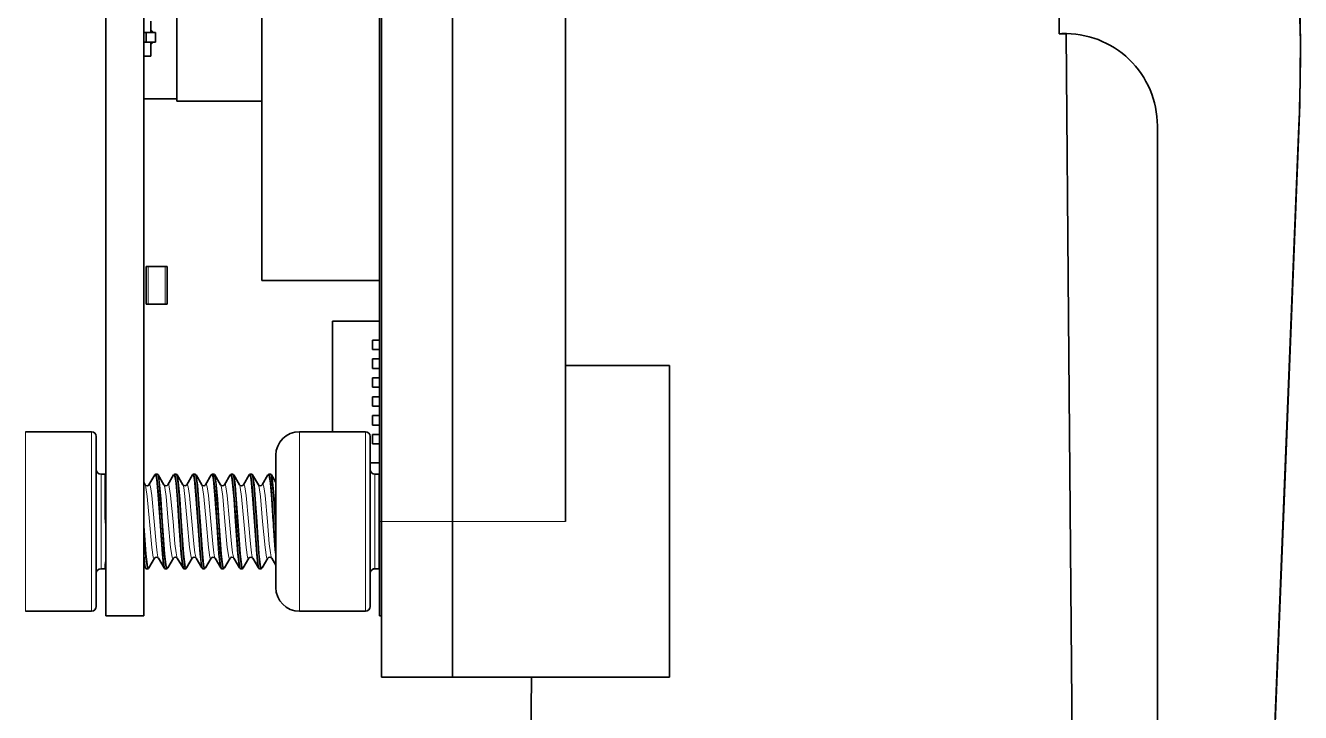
# Model space of a CAD drawing. Extents: x 377 to 822, y 181 to 641.
# Drawn here: x 581.24 to 608.26, y 598.61 to 613.15 of the extents above; entities that cross this region are included whole.
import ezdxf

# ---------------------------------------------------------------- set-up
doc = ezdxf.new("R2010")
doc.units = 0

msp = doc.modelspace()

# ---------------------------------------------------------------- linework, layer by layer
at = {"color": 7, "lineweight": 35}
for p, q in [((582.937, 600.651), (582.937, 633.651)), ((583.742, 600.651), (583.742, 633.651)), ((588.742, 602.651), (588.742, 631.651)), ((588.783, 602.651), (588.783, 631.651)), ((590.283, 631.651), (590.283, 602.651)), ((590.283, 602.651), (590.283, 631.651)), ((592.683, 631.651), (592.683, 602.651)), ((605.224, 586.14), (605.224, 611.027)), ((608.224, 611.027), (607.053, 581.901)), ((603.343, 606.977), (603.563, 580.401))]:
    msp.add_line(p, q, dxfattribs=at)
at = {"color": 7, "lineweight": 35, "ltscale": 0.4}
msp.add_line((586.242, 607.751), (586.242, 623.751), dxfattribs=at)
at = {"color": 7, "lineweight": 35, "ltscale": 0.28}
msp.add_line((584.442, 622.751), (584.442, 611.551), dxfattribs=at)
at = {"color": 7, "lineweight": 35, "ltscale": 0.030603}
msp.add_line((603.146, 612.977), (603.14, 614.201), dxfattribs=at)
at = {"color": 7, "lineweight": 35, "ltscale": 0.00475}
msp.add_line((583.892, 613.246), (583.892, 613.056), dxfattribs=at)
msp.add_line((583.892, 613.246), (583.892, 613.056), dxfattribs=at)
at = {"color": 7, "lineweight": 35, "ltscale": 0.00125}
for p, q in [((583.792, 613.001), (583.742, 613.001)), ((583.742, 613.001), (583.792, 613.001)), ((583.792, 612.801), (583.742, 612.801)), ((583.742, 612.801), (583.792, 612.801)), ((583.742, 612.801), (583.792, 612.801))]:
    msp.add_line(p, q, dxfattribs=at)
at = {"color": 7, "lineweight": 35, "ltscale": 0.005}
for p, q in [((583.742, 613.001), (583.742, 612.801)), ((583.742, 613.001), (583.742, 612.801)), ((583.792, 613.001), (583.992, 613.001)), ((583.792, 613.001), (583.792, 612.801)), ((583.792, 613.001), (583.992, 613.001)), ((583.792, 613.001), (583.792, 612.801)), ((583.992, 612.801), (583.992, 613.001)), ((583.992, 613.001), (583.992, 612.801)), ((583.992, 613.001), (583.992, 612.801)), ((583.792, 612.801), (583.992, 612.801)), ((583.792, 612.801), (583.992, 612.801)), ((588.592, 606.091), (588.592, 605.891)), ((588.592, 606.091), (588.592, 605.891)), ((588.592, 605.691), (588.592, 605.491)), ((588.592, 605.691), (588.592, 605.491)), ((588.592, 605.291), (588.592, 605.091)), ((588.592, 605.291), (588.592, 605.091)), ((588.592, 604.891), (588.592, 604.691)), ((588.592, 604.891), (588.592, 604.691)), ((588.542, 603.891), (588.742, 603.891))]:
    msp.add_line(p, q, dxfattribs=at)
at = {"color": 7, "lineweight": 35, "ltscale": 0.001375}
for p, q in [((583.892, 613.056), (583.892, 613.001)), ((583.892, 613.056), (583.892, 613.001)), ((583.892, 612.801), (583.892, 612.746)), ((583.892, 612.801), (583.892, 612.746))]:
    msp.add_line(p, q, dxfattribs=at)
at = {"color": 7, "lineweight": 35, "ltscale": 0.001236}
msp.add_line((583.927, 613.021), (583.892, 613.056), dxfattribs=at)
msp.add_line((583.927, 613.021), (583.892, 613.056), dxfattribs=at)
msp.add_line((583.927, 613.021), (583.892, 613.056), dxfattribs=at)
at = {"color": 7, "lineweight": 35, "ltscale": 0.000489848}
msp.add_line((583.913, 613.035), (583.927, 613.021), dxfattribs=at)
at = {"color": 7, "lineweight": 35, "ltscale": 0.000500488}
msp.add_line((583.927, 613.001), (583.927, 613.021), dxfattribs=at)
msp.add_line((583.927, 613.001), (583.927, 613.021), dxfattribs=at)
at = {"color": 7, "lineweight": 35, "ltscale": 0.001277}
msp.add_line((603.197, 612.979), (603.146, 612.977), dxfattribs=at)
at = {"color": 7, "lineweight": 35, "ltscale": 0.003644}
msp.add_line((603.146, 612.977), (603.292, 612.977), dxfattribs=at)
at = {"color": 7, "lineweight": 35, "ltscale": 0.150005}
msp.add_line((603.292, 612.977), (603.343, 606.977), dxfattribs=at)
at = {"color": 7, "lineweight": 35, "ltscale": 0.003038}
msp.add_line((583.742, 612.801), (583.863, 612.801), dxfattribs=at)
msp.add_line((583.742, 612.801), (583.863, 612.801), dxfattribs=at)
at = {"color": 7, "lineweight": 35, "ltscale": 0.002504}
msp.add_line((583.792, 612.801), (583.892, 612.801), dxfattribs=at)
at = {"color": 7, "lineweight": 35, "ltscale": 0.000712585}
for p, q in [((583.863, 612.801), (583.892, 612.801)), ((583.892, 612.801), (583.863, 612.801))]:
    msp.add_line(p, q, dxfattribs=at)
at = {"color": 7, "lineweight": 35, "ltscale": 0.000874394}
msp.add_line((583.892, 612.801), (583.927, 612.8), dxfattribs=at)
at = {"color": 7, "lineweight": 35, "ltscale": 0.00127}
msp.add_line((583.892, 612.746), (583.927, 612.783), dxfattribs=at)
at = {"color": 7, "lineweight": 35, "ltscale": 0.001238}
msp.add_line((583.892, 612.746), (583.927, 612.781), dxfattribs=at)
msp.add_line((583.892, 612.746), (583.927, 612.781), dxfattribs=at)
at = {"color": 7, "lineweight": 35, "ltscale": 0.006125}
msp.add_line((583.892, 612.746), (583.892, 612.501), dxfattribs=at)
msp.add_line((583.892, 612.746), (583.892, 612.501), dxfattribs=at)
at = {"color": 7, "lineweight": 35, "ltscale": 0.001625}
msp.add_line((583.927, 612.801), (583.992, 612.801), dxfattribs=at)
at = {"color": 7, "lineweight": 35, "ltscale": 0.000498962}
msp.add_line((583.927, 612.781), (583.927, 612.801), dxfattribs=at)
msp.add_line((583.927, 612.781), (583.927, 612.801), dxfattribs=at)
at = {"color": 7, "lineweight": 35, "ltscale": 0.003751}
for p, q in [((583.892, 612.501), (583.742, 612.501)), ((583.892, 612.501), (583.742, 612.501)), ((588.742, 606.491), (588.592, 606.491)), ((588.592, 606.491), (588.742, 606.491)), ((588.742, 606.291), (588.592, 606.291)), ((588.592, 606.291), (588.742, 606.291)), ((588.742, 606.091), (588.592, 606.091)), ((588.592, 606.091), (588.742, 606.091)), ((588.742, 605.891), (588.592, 605.891)), ((588.592, 605.891), (588.742, 605.891)), ((588.742, 605.691), (588.592, 605.691)), ((588.592, 605.691), (588.742, 605.691)), ((588.742, 605.491), (588.592, 605.491)), ((588.592, 605.491), (588.742, 605.491)), ((588.742, 605.291), (588.592, 605.291)), ((588.592, 605.291), (588.742, 605.291)), ((588.742, 605.091), (588.592, 605.091)), ((588.592, 605.091), (588.742, 605.091)), ((588.742, 604.891), (588.592, 604.891)), ((588.592, 604.891), (588.742, 604.891)), ((588.742, 604.691), (588.592, 604.691)), ((588.592, 604.691), (588.742, 604.691)), ((588.742, 604.491), (588.592, 604.491)), ((588.592, 604.491), (588.742, 604.491)), ((588.742, 604.291), (588.592, 604.291)), ((588.592, 604.291), (588.742, 604.291)), ((588.742, 603.891), (588.592, 603.891))]:
    msp.add_line(p, q, dxfattribs=at)
at = {"color": 7, "lineweight": 35, "ltscale": 0.022499}
msp.add_line((583.742, 611.601), (583.742, 612.501), dxfattribs=at)
msp.add_line((583.742, 611.601), (583.742, 612.501), dxfattribs=at)
at = {"color": 7, "lineweight": 35, "ltscale": 0.0175}
msp.add_line((583.742, 611.601), (584.442, 611.601), dxfattribs=at)
msp.add_line((583.742, 611.601), (584.442, 611.601), dxfattribs=at)
msp.add_line((583.742, 611.601), (584.442, 611.601), dxfattribs=at)
at = {"color": 7, "lineweight": 35, "ltscale": 0.00625}
for p, q in [((583.742, 611.601), (583.992, 611.601)), ((583.992, 611.601), (583.742, 611.601))]:
    msp.add_line(p, q, dxfattribs=at)
at = {"color": 7, "lineweight": 35, "ltscale": 0.045}
msp.add_line((584.442, 611.551), (586.242, 611.551), dxfattribs=at)
at = {"color": 7, "lineweight": 35, "ltscale": 0.001125}
for p, q in [((583.792, 608.051), (583.837, 608.051)), ((584.242, 608.051), (584.197, 608.051)), ((583.792, 607.251), (583.837, 607.251)), ((584.242, 607.251), (584.197, 607.251)), ((584.197, 607.251), (584.242, 607.251))]:
    msp.add_line(p, q, dxfattribs=at)
at = {"color": 7, "lineweight": 35, "ltscale": 0.02}
for p, q in [((583.792, 607.251), (583.792, 608.051)), ((584.242, 607.251), (584.242, 608.051))]:
    msp.add_line(p, q, dxfattribs=at)
at = {"color": 7, "lineweight": 35, "ltscale": 0.009001}
for p, q in [((583.837, 608.051), (584.197, 608.051)), ((583.837, 607.251), (584.197, 607.251))]:
    msp.add_line(p, q, dxfattribs=at)
at = {"color": 7, "lineweight": 13, "ltscale": 0.02}
for p, q in [((583.837, 607.251), (583.837, 608.051)), ((584.197, 607.251), (584.197, 608.051))]:
    msp.add_line(p, q, dxfattribs=at)
at = {"color": 7, "lineweight": 35, "ltscale": 0.0625}
msp.add_line((586.242, 607.751), (588.742, 607.751), dxfattribs=at)
at = {"color": 7, "lineweight": 35, "ltscale": 0.058499}
msp.add_line((587.742, 604.551), (587.742, 606.891), dxfattribs=at)
at = {"color": 7, "lineweight": 35, "ltscale": 0.025}
msp.add_line((587.742, 606.891), (588.742, 606.891), dxfattribs=at)
at = {"color": 7, "lineweight": 35, "ltscale": 0.004999}
for p, q in [((588.592, 606.491), (588.592, 606.291)), ((588.592, 606.491), (588.592, 606.291)), ((588.592, 604.491), (588.592, 604.291)), ((588.592, 604.491), (588.592, 604.291))]:
    msp.add_line(p, q, dxfattribs=at)
at = {"color": 7, "lineweight": 35, "ltscale": 0.055}
for p, q in [((592.683, 605.951), (594.883, 605.951)), ((592.683, 599.351), (594.883, 599.351))]:
    msp.add_line(p, q, dxfattribs=at)
at = {"color": 7, "lineweight": 35, "ltscale": 0.0825}
for p, q in [((594.883, 602.651), (594.883, 605.951)), ((588.783, 602.651), (588.783, 599.351)), ((590.283, 602.651), (590.283, 599.351)), ((590.283, 602.651), (590.283, 599.351)), ((594.883, 599.351), (594.883, 602.651))]:
    msp.add_line(p, q, dxfattribs=at)
at = {"color": 7, "lineweight": 13, "ltscale": 0.024727}
for p, q in [((581.237, 604.551), (581.237, 603.562)), ((582.637, 604.551), (582.637, 603.562)), ((587.042, 604.551), (587.042, 603.562)), ((588.442, 604.551), (588.442, 603.562))]:
    msp.add_line(p, q, dxfattribs=at)
at = {"color": 7, "lineweight": 35, "ltscale": 0.035001}
for p, q in [((582.637, 604.551), (581.237, 604.551)), ((588.442, 604.551), (587.042, 604.551)), ((582.637, 600.751), (581.237, 600.751)), ((588.442, 600.751), (587.042, 600.751))]:
    msp.add_line(p, q, dxfattribs=at)
at = {"color": 7, "lineweight": 35, "ltscale": 0.023425}
for p, q in [((582.737, 604.451), (582.737, 603.514)), ((588.542, 604.451), (588.542, 603.514))]:
    msp.add_line(p, q, dxfattribs=at)
at = {"color": 7, "lineweight": 35, "ltscale": 0.077499}
msp.add_line((594.883, 601.101), (594.883, 604.201), dxfattribs=at)
at = {"color": 7, "lineweight": 35, "ltscale": 0.018219}
msp.add_line((586.542, 604.051), (586.542, 603.322), dxfattribs=at)
at = {"color": 7, "lineweight": 13, "ltscale": 0.013014}
for p, q in [((582.837, 603.651), (582.837, 603.13)), ((582.917, 603.651), (582.917, 603.13)), ((588.642, 603.651), (588.642, 603.13)), ((588.722, 603.651), (588.722, 603.13))]:
    msp.add_line(p, q, dxfattribs=at)
at = {"color": 7, "lineweight": 35, "ltscale": 0.002}
for p, q in [((582.917, 603.651), (582.837, 603.651)), ((582.917, 601.651), (582.837, 601.651))]:
    msp.add_line(p, q, dxfattribs=at)
at = {"color": 7, "lineweight": 35, "ltscale": 0.006019}
for p, q in [((583.975, 603.635), (583.854, 603.427)), ((584.451, 603.635), (584.572, 603.427)), ((585.651, 603.635), (585.772, 603.427)), ((585.975, 603.635), (585.854, 603.427))]:
    msp.add_line(p, q, dxfattribs=at)
at = {"color": 7, "lineweight": 35, "ltscale": 0.000671387}
for p, q in [((584.026, 603.651), (583.999, 603.651)), ((584.826, 603.651), (584.799, 603.651)), ((585.626, 603.651), (585.599, 603.651)), ((586.026, 603.651), (585.999, 603.651)), ((583.826, 601.651), (583.799, 601.651)), ((584.626, 601.651), (584.599, 601.651)), ((585.026, 601.651), (584.999, 601.651)), ((585.826, 601.651), (585.799, 601.651)), ((588.626, 601.651), (588.599, 601.651))]:
    msp.add_line(p, q, dxfattribs=at)
at = {"color": 7, "lineweight": 35, "ltscale": 0.006018}
for p, q in [((584.051, 603.635), (584.172, 603.427)), ((584.375, 603.635), (584.254, 603.427)), ((584.775, 603.635), (584.654, 603.427)), ((584.851, 603.635), (584.972, 603.427)), ((585.175, 603.635), (585.054, 603.427)), ((585.251, 603.635), (585.372, 603.427)), ((585.575, 603.635), (585.454, 603.427)), ((586.051, 603.635), (586.172, 603.427)), ((586.375, 603.635), (586.254, 603.427))]:
    msp.add_line(p, q, dxfattribs=at)
at = {"color": 7, "lineweight": 35, "ltscale": 0.000669861}
for p, q in [((584.426, 603.651), (584.399, 603.651)), ((585.226, 603.651), (585.199, 603.651)), ((586.426, 603.651), (586.399, 603.651)), ((584.226, 601.651), (584.199, 601.651)), ((585.426, 601.651), (585.399, 601.651)), ((586.226, 601.651), (586.199, 601.651))]:
    msp.add_line(p, q, dxfattribs=at)
at = {"color": 7, "lineweight": 35, "ltscale": 0.004546}
msp.add_line((586.451, 603.635), (586.542, 603.477), dxfattribs=at)
at = {"color": 7, "lineweight": 35, "ltscale": 0.001999}
for p, q in [((588.722, 603.651), (588.642, 603.651)), ((588.722, 601.651), (588.642, 601.651))]:
    msp.add_line(p, q, dxfattribs=at)
at = {"color": 7, "lineweight": 13, "ltscale": 0.070273}
for p, q in [((581.237, 603.562), (581.237, 600.751)), ((582.637, 603.562), (582.637, 600.751)), ((587.042, 603.562), (587.042, 600.751)), ((588.442, 603.562), (588.442, 600.751))]:
    msp.add_line(p, q, dxfattribs=at)
at = {"color": 7, "lineweight": 35, "ltscale": 0.066574}
for p, q in [((582.737, 603.514), (582.737, 600.851)), ((588.542, 603.514), (588.542, 600.851))]:
    msp.add_line(p, q, dxfattribs=at)
at = {"color": 7, "lineweight": 35, "ltscale": 0.001473}
msp.add_line((583.742, 603.477), (583.772, 603.427), dxfattribs=at)
at = {"color": 7, "lineweight": 13, "ltscale": 0.036986}
for p, q in [((582.837, 603.13), (582.837, 601.651)), ((588.642, 603.13), (588.642, 601.651)), ((588.722, 603.13), (588.722, 601.651))]:
    msp.add_line(p, q, dxfattribs=at)
at = {"color": 7, "lineweight": 13, "ltscale": 0.00659}
msp.add_line((582.917, 603.13), (582.917, 602.867), dxfattribs=at)
at = {"color": 7, "lineweight": 13, "ltscale": 0.011867}
for p, q in [((584.082, 602.651), (584.05, 603.124)), ((584.482, 602.651), (584.45, 603.124)), ((584.882, 602.651), (584.85, 603.124)), ((585.282, 602.651), (585.25, 603.124)), ((585.682, 602.651), (585.65, 603.124)), ((586.082, 602.651), (586.05, 603.124)), ((586.482, 602.651), (586.45, 603.124))]:
    msp.add_line(p, q, dxfattribs=at)
at = {"color": 7, "lineweight": 13, "ltscale": 0.011985}
for p, q in [((584.099, 602.652), (584.067, 603.13)), ((584.499, 602.652), (584.467, 603.13)), ((584.899, 602.652), (584.867, 603.13)), ((585.299, 602.652), (585.267, 603.13)), ((585.699, 602.652), (585.667, 603.13)), ((586.099, 602.652), (586.067, 603.13)), ((586.499, 602.652), (586.467, 603.13))]:
    msp.add_line(p, q, dxfattribs=at)
at = {"color": 7, "lineweight": 13, "ltscale": 0.012041}
for p, q in [((584.094, 603.13), (584.126, 602.65)), ((584.494, 603.13), (584.526, 602.65)), ((584.894, 603.13), (584.926, 602.65)), ((585.294, 603.13), (585.326, 602.65)), ((585.694, 603.13), (585.726, 602.65)), ((586.094, 603.13), (586.126, 602.65)), ((586.494, 603.13), (586.526, 602.65))]:
    msp.add_line(p, q, dxfattribs=at)
at = {"color": 7, "lineweight": 13, "ltscale": 0.011916}
for p, q in [((584.112, 603.126), (584.143, 602.651)), ((584.512, 603.126), (584.543, 602.651)), ((584.912, 603.126), (584.943, 602.651)), ((585.312, 603.126), (585.343, 602.651)), ((585.712, 603.126), (585.743, 602.651)), ((586.112, 603.126), (586.143, 602.651))]:
    msp.add_line(p, q, dxfattribs=at)
at = {"color": 7, "lineweight": 13, "ltscale": 0.011309}
msp.add_line((586.512, 603.126), (586.542, 602.675), dxfattribs=at)
at = {"color": 7, "lineweight": 35, "ltscale": 0.051781}
msp.add_line((586.542, 603.322), (586.542, 601.251), dxfattribs=at)
at = {"color": 7, "lineweight": 13, "ltscale": 0.00203}
msp.add_line((582.926, 602.65), (582.921, 602.731), dxfattribs=at)
at = {"color": 7, "lineweight": 13, "ltscale": 0.000431891}
msp.add_line((582.938, 602.731), (582.921, 602.731), dxfattribs=at)
at = {"color": 7, "lineweight": 13, "ltscale": 0.00034713}
msp.add_line((582.94, 602.651), (582.926, 602.65), dxfattribs=at)
at = {"color": 7, "lineweight": 13, "ltscale": 0.004219}
msp.add_line((582.937, 602.481), (582.926, 602.65), dxfattribs=at)
at = {"color": 7, "lineweight": 13, "ltscale": 0.000602405}
msp.add_line((583.742, 602.675), (583.743, 602.651), dxfattribs=at)
at = {"color": 7, "lineweight": 13, "ltscale": 0.006177}
msp.add_line((586.526, 602.65), (586.542, 602.403), dxfattribs=at)
at = {"color": 7, "lineweight": 35, "ltscale": 0.05}
msp.add_line((588.742, 602.651), (588.742, 600.651), dxfattribs=at)
at = {"color": 7, "lineweight": 13, "ltscale": 0.001021}
msp.add_line((588.742, 602.651), (588.783, 602.651), dxfattribs=at)
at = {"color": 7, "lineweight": 13, "ltscale": 0.0375}
msp.add_line((590.283, 602.651), (588.783, 602.651), dxfattribs=at)
at = {"color": 7, "lineweight": 13, "ltscale": 0.060001}
msp.add_line((590.283, 602.651), (592.683, 602.651), dxfattribs=at)
at = {"color": 7, "lineweight": 13, "ltscale": 0.003232}
msp.add_line((582.921, 601.735), (582.937, 601.864), dxfattribs=at)
at = {"color": 7, "lineweight": 35, "ltscale": 0.006016}
for p, q in [((583.851, 601.667), (583.972, 601.875)), ((584.175, 601.667), (584.054, 601.875)), ((584.251, 601.667), (584.372, 601.875)), ((584.575, 601.667), (584.454, 601.875)), ((585.051, 601.667), (585.172, 601.875)), ((585.375, 601.667), (585.254, 601.875)), ((585.775, 601.667), (585.654, 601.875)), ((585.851, 601.667), (585.972, 601.875)), ((586.175, 601.667), (586.054, 601.875)), ((586.251, 601.667), (586.372, 601.875))]:
    msp.add_line(p, q, dxfattribs=at)
at = {"color": 7, "lineweight": 35, "ltscale": 0.006017}
for p, q in [((584.651, 601.667), (584.772, 601.875)), ((584.975, 601.667), (584.854, 601.875)), ((585.451, 601.667), (585.572, 601.875))]:
    msp.add_line(p, q, dxfattribs=at)
at = {"color": 7, "lineweight": 35, "ltscale": 0.00438}
msp.add_line((586.542, 601.723), (586.454, 601.875), dxfattribs=at)
at = {"color": 7, "lineweight": 13, "ltscale": 0.001167}
msp.add_line((582.917, 601.689), (582.921, 601.735), dxfattribs=at)
at = {"color": 7, "lineweight": 13, "ltscale": 0.000952148}
msp.add_line((582.917, 601.689), (582.917, 601.651), dxfattribs=at)
at = {"color": 7, "lineweight": 35, "ltscale": 0.001635}
msp.add_line((583.775, 601.667), (583.742, 601.723), dxfattribs=at)
at = {"color": 7, "lineweight": 35, "ltscale": 0.020125}
msp.add_line((583.742, 600.651), (582.937, 600.651), dxfattribs=at)
at = {"color": 7, "lineweight": 35, "ltscale": 0.001021}
msp.add_line((588.742, 600.651), (588.783, 600.651), dxfattribs=at)
at = {"color": 7, "lineweight": 35, "ltscale": 0.0375}
msp.add_line((590.283, 599.351), (588.783, 599.351), dxfattribs=at)
at = {"color": 7, "lineweight": 35, "ltscale": 0.060001}
msp.add_line((590.283, 599.351), (592.683, 599.351), dxfattribs=at)
at = {"color": 7, "lineweight": 35, "ltscale": 0.473767}
msp.add_line((591.96, 599.351), (591.803, 580.401), dxfattribs=at)
at = {"color": 7, "lineweight": 35}
msp.add_lwpolyline([(607.419, 620.494), (607.669, 619.145), (607.875, 617.79), (608.007, 616.743), (608.113, 615.694), (608.222, 614.083), (608.257, 612.797), (608.242, 611.486), (608.215, 610.746), (607.93, 603.604), (607.354, 589.34), (607.053, 581.901)], dxfattribs=at)
at = {"color": 7, "lineweight": 13}
for points in [[(583.975, 603.635), (583.979, 603.64), (583.981, 603.641), (583.983, 603.641), (583.985, 603.64), (583.987, 603.638), (583.991, 603.63), (584.004, 603.582), (584.02, 603.472), (584.05, 603.124)], [(583.999, 603.651), (584.001, 603.651), (584.003, 603.649), (584.006, 603.646), (584.011, 603.635), (584.033, 603.515), (584.067, 603.13)], [(584.026, 603.651), (584.027, 603.651), (584.03, 603.649), (584.032, 603.646), (584.038, 603.635), (584.06, 603.515), (584.094, 603.13)], [(584.051, 603.635), (584.055, 603.625), (584.063, 603.594), (584.087, 603.419), (584.112, 603.126)], [(584.375, 603.635), (584.379, 603.64), (584.381, 603.641), (584.383, 603.641), (584.385, 603.64), (584.387, 603.638), (584.391, 603.63), (584.404, 603.582), (584.42, 603.472), (584.45, 603.124)], [(584.399, 603.651), (584.401, 603.651), (584.403, 603.649), (584.406, 603.646), (584.411, 603.635), (584.433, 603.515), (584.467, 603.13)], [(584.426, 603.651), (584.427, 603.651), (584.43, 603.649), (584.432, 603.646), (584.438, 603.635), (584.46, 603.515), (584.494, 603.13)], [(584.451, 603.635), (584.455, 603.625), (584.463, 603.594), (584.487, 603.419), (584.512, 603.126)], [(584.775, 603.635), (584.779, 603.64), (584.781, 603.641), (584.783, 603.641), (584.785, 603.64), (584.787, 603.638), (584.791, 603.63), (584.804, 603.582), (584.82, 603.472), (584.85, 603.124)], [(584.799, 603.651), (584.801, 603.651), (584.803, 603.649), (584.806, 603.646), (584.811, 603.635), (584.833, 603.515), (584.867, 603.13)], [(584.826, 603.651), (584.827, 603.651), (584.83, 603.649), (584.832, 603.646), (584.838, 603.635), (584.86, 603.515), (584.894, 603.13)], [(584.851, 603.635), (584.855, 603.625), (584.863, 603.594), (584.887, 603.419), (584.912, 603.126)], [(585.175, 603.635), (585.179, 603.64), (585.181, 603.641), (585.183, 603.641), (585.185, 603.64), (585.187, 603.638), (585.191, 603.63), (585.204, 603.582), (585.22, 603.472), (585.25, 603.124)], [(585.199, 603.651), (585.201, 603.651), (585.203, 603.649), (585.206, 603.646), (585.211, 603.635), (585.233, 603.515), (585.267, 603.13)], [(585.226, 603.651), (585.227, 603.651), (585.23, 603.649), (585.232, 603.646), (585.237, 603.635), (585.26, 603.515), (585.294, 603.13)], [(585.251, 603.635), (585.255, 603.625), (585.263, 603.594), (585.287, 603.419), (585.312, 603.126)], [(585.575, 603.635), (585.579, 603.64), (585.581, 603.641), (585.583, 603.641), (585.585, 603.64), (585.587, 603.638), (585.591, 603.63), (585.604, 603.582), (585.62, 603.472), (585.65, 603.124)], [(585.599, 603.651), (585.601, 603.651), (585.603, 603.649), (585.606, 603.646), (585.611, 603.635), (585.633, 603.515), (585.667, 603.13)], [(585.626, 603.651), (585.627, 603.651), (585.63, 603.649), (585.632, 603.646), (585.638, 603.635), (585.66, 603.515), (585.694, 603.13)], [(585.651, 603.635), (585.655, 603.625), (585.663, 603.594), (585.687, 603.419), (585.712, 603.126)], [(585.975, 603.635), (585.979, 603.64), (585.981, 603.641), (585.983, 603.641), (585.985, 603.64), (585.987, 603.638), (585.991, 603.63), (586.004, 603.582), (586.02, 603.472), (586.05, 603.124)], [(585.999, 603.651), (586.001, 603.651), (586.003, 603.649), (586.006, 603.646), (586.011, 603.635), (586.033, 603.515), (586.067, 603.13)], [(586.026, 603.651), (586.027, 603.651), (586.03, 603.649), (586.032, 603.646), (586.038, 603.635), (586.06, 603.515), (586.094, 603.13)], [(586.051, 603.635), (586.055, 603.625), (586.063, 603.594), (586.087, 603.419), (586.112, 603.126)], [(586.375, 603.635), (586.379, 603.64), (586.381, 603.641), (586.383, 603.641), (586.385, 603.64), (586.387, 603.638), (586.391, 603.63), (586.404, 603.582), (586.42, 603.472), (586.45, 603.124)], [(586.399, 603.651), (586.401, 603.651), (586.403, 603.649), (586.406, 603.646), (586.411, 603.635), (586.433, 603.515), (586.467, 603.13)], [(586.426, 603.651), (586.427, 603.651), (586.43, 603.649), (586.432, 603.646), (586.438, 603.635), (586.46, 603.515), (586.494, 603.13)], [(586.451, 603.635), (586.455, 603.625), (586.463, 603.594), (586.487, 603.419), (586.512, 603.126)], [(583.863, 602.651), (583.815, 603.18), (583.789, 603.37), (583.777, 603.413), (583.772, 603.427)], [(583.963, 602.651), (583.913, 603.199), (583.885, 603.386), (583.873, 603.424), (583.867, 603.432), (583.864, 603.434), (583.861, 603.434), (583.858, 603.432), (583.854, 603.427)], [(584.263, 602.651), (584.216, 603.18), (584.189, 603.37), (584.177, 603.413), (584.172, 603.427)], [(584.363, 602.651), (584.313, 603.199), (584.285, 603.386), (584.273, 603.424), (584.267, 603.432), (584.264, 603.434), (584.261, 603.434), (584.258, 603.432), (584.254, 603.427)], [(584.663, 602.651), (584.616, 603.18), (584.589, 603.37), (584.577, 603.413), (584.572, 603.427)], [(584.763, 602.651), (584.713, 603.199), (584.685, 603.386), (584.673, 603.424), (584.667, 603.432), (584.664, 603.434), (584.661, 603.434), (584.658, 603.432), (584.654, 603.427)], [(585.063, 602.651), (585.016, 603.18), (584.989, 603.37), (584.977, 603.413), (584.972, 603.427)], [(585.163, 602.651), (585.113, 603.199), (585.085, 603.386), (585.073, 603.424), (585.067, 603.432), (585.064, 603.434), (585.061, 603.434), (585.058, 603.432), (585.054, 603.427)], [(585.463, 602.651), (585.416, 603.18), (585.389, 603.37), (585.377, 603.413), (585.372, 603.427)], [(585.563, 602.651), (585.513, 603.199), (585.485, 603.386), (585.473, 603.424), (585.467, 603.432), (585.464, 603.434), (585.461, 603.434), (585.458, 603.432), (585.454, 603.427)], [(585.863, 602.651), (585.815, 603.18), (585.789, 603.37), (585.777, 603.413), (585.772, 603.427)], [(585.963, 602.651), (585.913, 603.199), (585.885, 603.386), (585.873, 603.424), (585.867, 603.432), (585.864, 603.434), (585.861, 603.434), (585.858, 603.432), (585.854, 603.427)], [(586.263, 602.651), (586.216, 603.18), (586.189, 603.37), (586.177, 603.413), (586.172, 603.427)], [(586.363, 602.651), (586.313, 603.199), (586.285, 603.386), (586.273, 603.424), (586.267, 603.432), (586.264, 603.434), (586.261, 603.434), (586.258, 603.432), (586.254, 603.427)], [(583.743, 602.651), (583.792, 601.963), (583.819, 601.73), (583.832, 601.676), (583.839, 601.664), (583.842, 601.661), (583.845, 601.661), (583.848, 601.664), (583.851, 601.667)], [(583.972, 601.875), (583.968, 601.87), (583.966, 601.868), (583.963, 601.867), (583.961, 601.868), (583.957, 601.871), (583.953, 601.877), (583.945, 601.898), (583.913, 602.096), (583.863, 602.651)], [(584.054, 601.875), (584.044, 601.899), (584.027, 601.989), (584.004, 602.179), (583.963, 602.651)], [(584.082, 602.651), (584.13, 601.968), (584.157, 601.735), (584.169, 601.681), (584.175, 601.667)], [(584.099, 602.652), (584.145, 601.993), (584.17, 601.754), (584.189, 601.663), (584.194, 601.654), (584.196, 601.652), (584.198, 601.651), (584.199, 601.651)], [(584.126, 602.65), (584.172, 601.992), (584.197, 601.753), (584.216, 601.663), (584.221, 601.654), (584.223, 601.652), (584.225, 601.651), (584.226, 601.651)], [(584.143, 602.651), (584.192, 601.963), (584.219, 601.73), (584.232, 601.676), (584.239, 601.664), (584.242, 601.661), (584.245, 601.661), (584.248, 601.664), (584.251, 601.667)], [(584.372, 601.875), (584.368, 601.87), (584.366, 601.868), (584.363, 601.867), (584.361, 601.868), (584.357, 601.871), (584.353, 601.877), (584.345, 601.898), (584.313, 602.096), (584.263, 602.651)], [(584.454, 601.875), (584.444, 601.899), (584.427, 601.989), (584.404, 602.179), (584.363, 602.651)], [(584.482, 602.651), (584.53, 601.968), (584.557, 601.735), (584.569, 601.681), (584.575, 601.667)], [(584.499, 602.652), (584.545, 601.993), (584.57, 601.754), (584.589, 601.663), (584.594, 601.654), (584.596, 601.652), (584.598, 601.651), (584.599, 601.651)], [(584.526, 602.65), (584.572, 601.992), (584.597, 601.753), (584.616, 601.663), (584.621, 601.654), (584.623, 601.652), (584.625, 601.651), (584.626, 601.651)], [(584.543, 602.651), (584.592, 601.963), (584.619, 601.73), (584.632, 601.676), (584.639, 601.664), (584.642, 601.661), (584.645, 601.661), (584.648, 601.664), (584.651, 601.667)], [(584.772, 601.875), (584.768, 601.87), (584.766, 601.868), (584.763, 601.867), (584.761, 601.868), (584.757, 601.871), (584.753, 601.877), (584.745, 601.898), (584.713, 602.096), (584.663, 602.651)], [(584.854, 601.875), (584.844, 601.899), (584.827, 601.989), (584.804, 602.179), (584.763, 602.651)], [(584.882, 602.651), (584.93, 601.968), (584.957, 601.735), (584.969, 601.681), (584.975, 601.667)], [(584.899, 602.652), (584.945, 601.993), (584.97, 601.754), (584.989, 601.663), (584.994, 601.654), (584.996, 601.652), (584.998, 601.651), (584.999, 601.651)], [(584.926, 602.65), (584.972, 601.992), (584.997, 601.753), (585.016, 601.663), (585.021, 601.654), (585.023, 601.652), (585.025, 601.651), (585.026, 601.651)], [(584.943, 602.651), (584.992, 601.963), (585.019, 601.73), (585.032, 601.676), (585.039, 601.664), (585.042, 601.661), (585.045, 601.661), (585.048, 601.664), (585.051, 601.667)], [(585.172, 601.875), (585.168, 601.87), (585.166, 601.868), (585.163, 601.867), (585.161, 601.868), (585.157, 601.871), (585.153, 601.877), (585.145, 601.898), (585.113, 602.096), (585.063, 602.651)], [(585.254, 601.875), (585.245, 601.899), (585.227, 601.989), (585.204, 602.179), (585.163, 602.651)], [(585.282, 602.651), (585.33, 601.968), (585.357, 601.735), (585.369, 601.681), (585.375, 601.667)], [(585.299, 602.652), (585.345, 601.993), (585.37, 601.754), (585.389, 601.663), (585.394, 601.654), (585.396, 601.652), (585.398, 601.651), (585.399, 601.651)], [(585.326, 602.65), (585.372, 601.992), (585.397, 601.753), (585.416, 601.663), (585.421, 601.654), (585.423, 601.652), (585.425, 601.651), (585.426, 601.651)], [(585.343, 602.651), (585.392, 601.963), (585.419, 601.73), (585.432, 601.676), (585.439, 601.664), (585.442, 601.661), (585.445, 601.661), (585.448, 601.664), (585.451, 601.667)], [(585.572, 601.875), (585.568, 601.87), (585.566, 601.868), (585.563, 601.867), (585.561, 601.868), (585.557, 601.871), (585.553, 601.877), (585.545, 601.898), (585.513, 602.096), (585.463, 602.651)], [(585.654, 601.875), (585.644, 601.899), (585.627, 601.989), (585.604, 602.179), (585.563, 602.651)], [(585.682, 602.651), (585.73, 601.968), (585.757, 601.735), (585.769, 601.681), (585.775, 601.667)], [(585.699, 602.652), (585.745, 601.993), (585.77, 601.754), (585.789, 601.663), (585.794, 601.654), (585.796, 601.652), (585.798, 601.651), (585.799, 601.651)], [(585.726, 602.65), (585.772, 601.992), (585.797, 601.753), (585.816, 601.663), (585.821, 601.654), (585.823, 601.652), (585.825, 601.651), (585.826, 601.651)], [(585.743, 602.651), (585.792, 601.963), (585.819, 601.73), (585.832, 601.676), (585.839, 601.664), (585.842, 601.661), (585.845, 601.661), (585.848, 601.664), (585.851, 601.667)], [(585.972, 601.875), (585.968, 601.87), (585.966, 601.868), (585.963, 601.867), (585.961, 601.868), (585.957, 601.871), (585.953, 601.877), (585.945, 601.898), (585.913, 602.096), (585.863, 602.651)], [(586.054, 601.875), (586.044, 601.899), (586.027, 601.989), (586.004, 602.179), (585.963, 602.651)], [(586.082, 602.651), (586.13, 601.968), (586.157, 601.735), (586.169, 601.681), (586.175, 601.667)], [(586.099, 602.652), (586.145, 601.993), (586.17, 601.754), (586.189, 601.663), (586.194, 601.654), (586.196, 601.652), (586.198, 601.651), (586.199, 601.651)], [(586.126, 602.65), (586.172, 601.992), (586.197, 601.753), (586.216, 601.663), (586.221, 601.654), (586.223, 601.652), (586.225, 601.651), (586.226, 601.651)], [(586.143, 602.651), (586.192, 601.963), (586.219, 601.73), (586.232, 601.676), (586.239, 601.664), (586.242, 601.661), (586.245, 601.661), (586.248, 601.664), (586.251, 601.667)], [(586.372, 601.875), (586.368, 601.87), (586.366, 601.868), (586.363, 601.867), (586.361, 601.868), (586.357, 601.871), (586.353, 601.877), (586.345, 601.898), (586.313, 602.096), (586.263, 602.651)], [(586.454, 601.875), (586.444, 601.899), (586.427, 601.989), (586.404, 602.179), (586.363, 602.651)], [(583.742, 602.404), (583.78, 601.897), (583.812, 601.674), (583.818, 601.659), (583.822, 601.653), (583.823, 601.652), (583.826, 601.651)], [(583.742, 602.029), (583.768, 601.766), (583.782, 601.685), (583.79, 601.662), (583.794, 601.655), (583.797, 601.651), (583.799, 601.651)]]:
    msp.add_lwpolyline(points, dxfattribs=at)
at = {"color": 7, "lineweight": 35}
for centre, radius, start, end in [((569.454, 612.587), 38.801, 357.6959, 1.1164), ((603.27, 611.026), 1.954, 0.038, 92.1376), ((582.637, 604.451), 0.1, 0.0336, 89.9664), ((587.042, 604.051), 0.5, 90, 180), ((588.442, 604.451), 0.1, 0.0336, 89.9664), ((582.837, 603.751), 0.1, 180.0336, 269.9664), ((582.917, 603.631), 0.02, 0.0336, 89.9664), ((584.001, 603.622), 0.0286, 93.0702, 154.4339), ((584.025, 603.622), 0.0286, 25.5255, 86.973), ((584.401, 603.622), 0.0286, 93.0702, 154.4339), ((584.425, 603.622), 0.0286, 25.5255, 86.973), ((584.801, 603.622), 0.0286, 93.0702, 154.4339), ((584.825, 603.622), 0.0286, 25.5255, 86.973), ((585.201, 603.622), 0.0286, 93.0702, 154.4339), ((585.225, 603.622), 0.0286, 25.5255, 86.973), ((585.601, 603.622), 0.0286, 93.0702, 154.4339), ((585.625, 603.622), 0.0286, 25.5255, 86.973), ((586.001, 603.622), 0.0286, 93.0702, 154.4339), ((586.025, 603.622), 0.0286, 25.5255, 86.973), ((586.401, 603.622), 0.0286, 93.0702, 154.4339), ((586.425, 603.622), 0.0286, 25.5255, 86.973), ((588.642, 603.751), 0.1, 180.0336, 269.9664), ((588.722, 603.631), 0.02, 0.0336, 89.9664), ((583.812, 603.454), 0.0489, 214.6592, 271.1436), ((583.814, 603.454), 0.0489, 268.8564, 325.3408), ((584.212, 603.454), 0.0489, 214.6592, 271.1436), ((584.214, 603.454), 0.0489, 268.8564, 325.3408), ((584.612, 603.454), 0.0489, 214.6592, 271.1436), ((584.614, 603.454), 0.0489, 268.8564, 325.3408), ((585.012, 603.454), 0.0489, 214.6592, 271.1436), ((585.014, 603.454), 0.0489, 268.8564, 325.3408), ((585.412, 603.454), 0.0489, 214.6592, 271.1436), ((585.414, 603.454), 0.0489, 268.8564, 325.3408), ((585.812, 603.454), 0.0489, 214.6592, 271.1436), ((585.814, 603.454), 0.0489, 268.8564, 325.3408), ((586.212, 603.454), 0.0489, 214.6592, 271.1436), ((586.214, 603.454), 0.0489, 268.8564, 325.3408), ((584.012, 601.847), 0.0489, 88.8564, 145.3408), ((584.014, 601.847), 0.0489, 34.6592, 91.1436), ((584.412, 601.847), 0.0489, 88.8564, 145.3408), ((584.414, 601.847), 0.0489, 34.6592, 91.1436), ((584.812, 601.847), 0.0489, 88.8564, 145.3408), ((584.814, 601.847), 0.0489, 34.6592, 91.1436), ((585.212, 601.847), 0.0489, 88.8564, 145.3408), ((585.214, 601.847), 0.0489, 34.6592, 91.1436), ((585.612, 601.847), 0.0489, 88.8564, 145.3408), ((585.614, 601.847), 0.0489, 34.6592, 91.1436), ((586.012, 601.847), 0.0489, 88.8564, 145.3408), ((586.014, 601.847), 0.0489, 34.6592, 91.1436), ((586.412, 601.847), 0.0489, 88.8564, 145.3408), ((586.414, 601.847), 0.0489, 34.6592, 91.1436), ((582.837, 601.551), 0.1, 90.0336, 179.9664), ((582.917, 601.671), 0.02, 270.0336, 359.9664), ((583.801, 601.679), 0.0286, 205.5661, 266.9298), ((583.825, 601.679), 0.0286, 273.027, 334.4745), ((584.201, 601.679), 0.0286, 205.5661, 266.9298), ((584.225, 601.679), 0.0286, 273.027, 334.4745), ((584.601, 601.679), 0.0286, 205.5661, 266.9298), ((584.625, 601.679), 0.0286, 273.027, 334.4745), ((585.001, 601.679), 0.0286, 205.5661, 266.9298), ((585.025, 601.679), 0.0286, 273.027, 334.4745), ((585.401, 601.679), 0.0286, 205.5661, 266.9298), ((585.425, 601.679), 0.0286, 273.027, 334.4745), ((585.801, 601.679), 0.0286, 205.5661, 266.9298), ((585.825, 601.679), 0.0286, 273.027, 334.4745), ((586.201, 601.679), 0.0286, 205.5661, 266.9298), ((586.225, 601.679), 0.0286, 273.027, 334.4745), ((588.642, 601.551), 0.1, 90.0336, 179.9664), ((588.722, 601.671), 0.02, 270.0336, 359.9664), ((587.042, 601.251), 0.5, 180, 270), ((582.637, 600.851), 0.1, 270.0336, 359.9664), ((588.442, 600.851), 0.1, 270.0336, 359.9664)]:
    msp.add_arc(centre, radius, start, end, dxfattribs=at)
at = {"color": 7, "lineweight": 13}
for centre, radius, start, end in [((585.098, 602.863), 2.181, 179.9107, 183.4838), ((582.922, 602.837), 0.0298, 60.3985, 100.4584), ((607.518, 603.792), 21.066, 183.1052, 185.2909), ((623.51, 604.864), 37.077, 183.4206, 184.3871), ((582.922, 601.755), 0.0198, 267.2232, 325.8902), ((584.492, 601.883), 0.749, 182.5717, 196.7873)]:
    msp.add_arc(centre, radius, start, end, dxfattribs=at)
msp.add_ellipse((582.917, 601.708), major_axis=(-0.02, 0), ratio=0.961933, start_param=1.570796, end_param=3.141593, dxfattribs=at)

doc.saveas('drawing.dxf')
